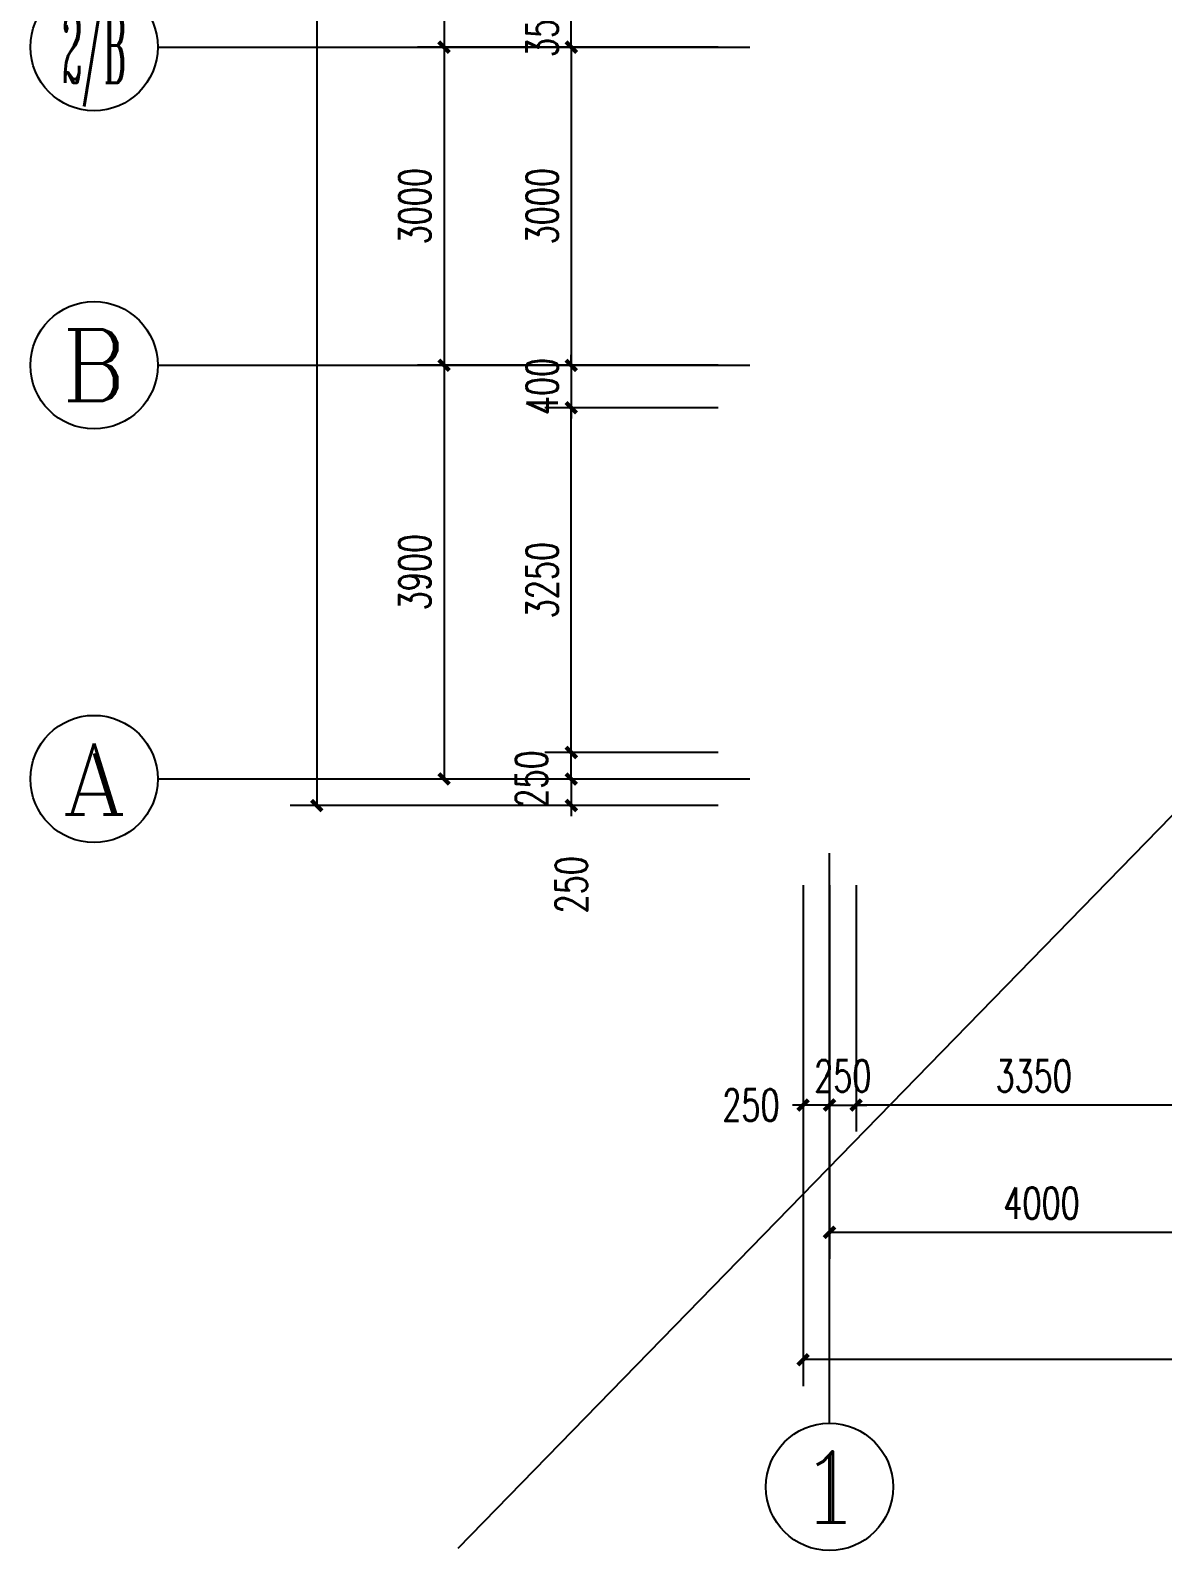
# Model space of a CAD drawing. Extents: x 392800 to 1041602, y -388882 to -94077.
# Drawn here: x 410058 to 420733, y -319773 to -305442 of the extents above; entities that cross this region are included whole.
import ezdxf
from ezdxf.enums import TextEntityAlignment as Align

# ---------------------------------------------------------------- set-up
doc = ezdxf.new("R2010")
doc.units = 0
doc.header["$LTSCALE"] = 1000
doc.header["$MEASUREMENT"] = 0
for name, color, linetype in [('AXIS_TEXT', 7, 'Continuous'), ('IBS-新建墙体', 1, 'Continuous'), ('IBS-轴号', 160, 'Continuous'), ('IBS－外尺寸标注', 51, 'Continuous')]:
    doc.layers.add(name, color=color, linetype=linetype)
doc.styles.add('_TCH_DIM_T3', font='SIMPLEX', dxfattribs={"width": 0.705882, "bigfont": 'GBCBIG'})
doc.styles.add('COMPLEX', font='COMPLEX')
doc.dimstyles.new('_TCH_ARCH&&100', dxfattribs={"dimtxt": 297.5, "dimasz": 100, "dimexe": 250, "dimexo": 300, "dimgap": 126.25, "dimtad": 1, "dimdec": 0, "dimzin": 0, "dimdsep": 46, "dimtxsty": '_TCH_DIM_T3', "dimblk": 'ARCHTICK', "dimcen": 0.09, "dimclrt": 7, "dimazin": 2, "dimtfac": 1, "dimtdec": 0, "dimtix": 1, "dimtmove": 2, "dimatfit": 3, "dimfxl": 1, "dimtolj": 1, "dimtzin": 0, "dimarcsym": 0})

# ---------------------------------------------------------------- blocks, each defined once
blk = doc.blocks.new('_ArchTick')
at = {"color": 0, "linetype": 'ByBlock', "const_width": 0.4}
blk.add_lwpolyline([(-0.5, -0.5), (0.5, 0.5)], dxfattribs=at)
blk = doc.blocks.new('*D417')
at = {"layer": 'Defpoints', "color": 0, "transparency": 16777216}
for p in [(415158, -312249), (416843, -312249), (416843, -312499)]:
    blk.add_point(p, dxfattribs=at)
at = {"layer": 'IBS－外尺寸标注', "color": 0, "lineweight": -2, "transparency": 16777216}
for p, q in [((416543, -312249), (414908, -312249)), ((415158, -312249), (415158, -312149)), ((415158, -312499), (415158, -312249)), ((416543, -312499), (414908, -312499)), ((415158, -312499), (415158, -312599))]:
    blk.add_line(p, q, dxfattribs=at)
at = {"layer": 'IBS－外尺寸标注', "color": 0, "lineweight": -2, "transparency": 16777216, "xscale": 100, "yscale": 100, "zscale": 100}
for p, rotation in [((415158, -312249), 270), ((415158, -312499), 90)]:
    blk.add_blockref('_ArchTick', p, dxfattribs=dict(at, rotation=rotation))
at = {"layer": 'IBS－外尺寸标注', "color": 7, "transparency": 16777216, "insert": (414783, -312499), "char_height": 297.5, "attachment_point": 5, "rotation": 90, "style": '_TCH_DIM_T3'}
blk.add_mtext('\\A1;250', dxfattribs=at)
blk = doc.blocks.new('*D418')
at = {"layer": 'Defpoints', "color": 0, "transparency": 16777216}
for p in [(415158, -308999), (416843, -308999), (416843, -312249)]:
    blk.add_point(p, dxfattribs=at)
at = {"layer": 'IBS－外尺寸标注', "color": 0, "lineweight": -2, "transparency": 16777216}
for p, q in [((416543, -308999), (414908, -308999)), ((415158, -312249), (415158, -308999)), ((416543, -312249), (414908, -312249))]:
    blk.add_line(p, q, dxfattribs=at)
at = {"layer": 'IBS－外尺寸标注', "color": 0, "lineweight": -2, "transparency": 16777216, "xscale": 100, "yscale": 100, "zscale": 100}
for p, rotation in [((415158, -308999), 90), ((415158, -312249), 270)]:
    blk.add_blockref('_ArchTick', p, dxfattribs=dict(at, rotation=rotation))
at = {"layer": 'IBS－外尺寸标注', "color": 7, "transparency": 16777216, "insert": (414883, -310624), "char_height": 297.5, "attachment_point": 5, "rotation": 90, "style": '_TCH_DIM_T3'}
blk.add_mtext('\\A1;3250', dxfattribs=at)
blk = doc.blocks.new('*D419')
at = {"layer": 'Defpoints', "color": 0, "transparency": 16777216}
for p in [(416843, -312499), (415158, -312749), (416843, -312749)]:
    blk.add_point(p, dxfattribs=at)
at = {"layer": 'IBS－外尺寸标注', "color": 0, "lineweight": -2, "transparency": 16777216}
for p, q in [((415158, -312499), (415158, -312399)), ((416543, -312499), (414908, -312499)), ((415158, -312499), (415158, -312749)), ((416543, -312749), (414908, -312749)), ((415158, -312749), (415158, -312849))]:
    blk.add_line(p, q, dxfattribs=at)
at = {"layer": 'IBS－外尺寸标注', "color": 0, "lineweight": -2, "transparency": 16777216, "xscale": 100, "yscale": 100, "zscale": 100}
for p, rotation in [((415158, -312499), 270), ((415158, -312749), 90)]:
    blk.add_blockref('_ArchTick', p, dxfattribs=dict(at, rotation=rotation))
at = {"layer": 'IBS－外尺寸标注', "color": 7, "transparency": 16777216, "insert": (415158, -313496), "char_height": 297.5, "attachment_point": 5, "rotation": 90, "style": '_TCH_DIM_T3'}
blk.add_mtext('\\A1;250', dxfattribs=at)
blk = doc.blocks.new('*D420')
at = {"layer": 'Defpoints', "color": 0, "transparency": 16777216}
for p in [(416843, -308599), (415158, -308999), (416843, -308999)]:
    blk.add_point(p, dxfattribs=at)
at = {"layer": 'IBS－外尺寸标注', "color": 0, "lineweight": -2, "transparency": 16777216}
for p, q in [((415158, -308599), (415158, -308499)), ((416543, -308599), (414908, -308599)), ((415158, -308599), (415158, -308999)), ((416543, -308999), (414908, -308999)), ((415158, -308999), (415158, -309099))]:
    blk.add_line(p, q, dxfattribs=at)
at = {"layer": 'IBS－外尺寸标注', "color": 0, "lineweight": -2, "transparency": 16777216, "xscale": 100, "yscale": 100, "zscale": 100}
for p, rotation in [((415158, -308599), 270), ((415158, -308999), 90)]:
    blk.add_blockref('_ArchTick', p, dxfattribs=dict(at, rotation=rotation))
at = {"layer": 'IBS－外尺寸标注', "color": 7, "transparency": 16777216, "insert": (414883, -308799), "char_height": 297.5, "attachment_point": 5, "rotation": 90, "style": '_TCH_DIM_T3'}
blk.add_mtext('\\A1;400', dxfattribs=at)
blk = doc.blocks.new('*D421')
at = {"layer": 'Defpoints', "color": 0, "transparency": 16777216}
for p in [(415158, -305249), (416843, -305249), (416843, -305599)]:
    blk.add_point(p, dxfattribs=at)
at = {"layer": 'IBS－外尺寸标注', "color": 0, "lineweight": -2, "transparency": 16777216}
for p, q in [((416543, -305249), (414908, -305249)), ((415158, -305249), (415158, -305149)), ((415158, -305599), (415158, -305249)), ((416543, -305599), (414908, -305599)), ((415158, -305599), (415158, -305699))]:
    blk.add_line(p, q, dxfattribs=at)
at = {"layer": 'IBS－外尺寸标注', "color": 0, "lineweight": -2, "transparency": 16777216, "xscale": 100, "yscale": 100, "zscale": 100}
for p, rotation in [((415158, -305249), 270), ((415158, -305599), 90)]:
    blk.add_blockref('_ArchTick', p, dxfattribs=dict(at, rotation=rotation))
at = {"layer": 'IBS－外尺寸标注', "color": 7, "transparency": 16777216, "insert": (414883, -305424), "char_height": 297.5, "attachment_point": 5, "rotation": 90, "style": '_TCH_DIM_T3'}
blk.add_mtext('\\A1;350', dxfattribs=at)
blk = doc.blocks.new('*D430')
at = {"layer": 'Defpoints', "color": 0, "transparency": 16777216}
for p in [(417593, -313199), (417843, -313199), (417843, -315573)]:
    blk.add_point(p, dxfattribs=at)
at = {"layer": 'IBS－外尺寸标注', "color": 0, "lineweight": -2, "transparency": 16777216}
for p, q in [((417593, -313499), (417593, -315823)), ((417843, -313499), (417843, -315823)), ((417593, -315573), (417493, -315573)), ((417593, -315573), (417843, -315573)), ((417843, -315573), (417943, -315573))]:
    blk.add_line(p, q, dxfattribs=at)
at = {"layer": 'IBS－外尺寸标注', "color": 0, "lineweight": -2, "transparency": 16777216, "xscale": 100, "yscale": 100, "zscale": 100}
blk.add_blockref('_ArchTick', (417593, -315573), dxfattribs=at)
at = {"layer": 'IBS－外尺寸标注', "color": 0, "lineweight": -2, "transparency": 16777216, "xscale": 100, "yscale": 100, "zscale": 100, "rotation": 180}
blk.add_blockref('_ArchTick', (417843, -315573), dxfattribs=at)
at = {"layer": 'IBS－外尺寸标注', "color": 7, "transparency": 16777216, "insert": (417718, -315298), "char_height": 297.5, "attachment_point": 5, "style": '_TCH_DIM_T3'}
blk.add_mtext('\\A1;250', dxfattribs=at)
blk = doc.blocks.new('*D431')
at = {"layer": 'Defpoints', "color": 0, "transparency": 16777216}
for p in [(417343, -313199), (417593, -313199), (417343, -315573)]:
    blk.add_point(p, dxfattribs=at)
at = {"layer": 'IBS－外尺寸标注', "color": 0, "lineweight": -2, "transparency": 16777216}
for p, q in [((417343, -313499), (417343, -315823)), ((417593, -313499), (417593, -315823)), ((417343, -315573), (417243, -315573)), ((417593, -315573), (417343, -315573)), ((417593, -315573), (417693, -315573))]:
    blk.add_line(p, q, dxfattribs=at)
at = {"layer": 'IBS－外尺寸标注', "color": 0, "lineweight": -2, "transparency": 16777216, "xscale": 100, "yscale": 100, "zscale": 100}
blk.add_blockref('_ArchTick', (417343, -315573), dxfattribs=at)
at = {"layer": 'IBS－外尺寸标注', "color": 0, "lineweight": -2, "transparency": 16777216, "xscale": 100, "yscale": 100, "zscale": 100, "rotation": 180}
blk.add_blockref('_ArchTick', (417593, -315573), dxfattribs=at)
at = {"layer": 'IBS－外尺寸标注', "color": 7, "transparency": 16777216, "insert": (416852, -315573), "char_height": 297.5, "attachment_point": 5, "style": '_TCH_DIM_T3'}
blk.add_mtext('\\A1;250', dxfattribs=at)
blk = doc.blocks.new('*D486')
at = {"layer": 'Defpoints', "color": 0, "transparency": 16777216}
for p in [(417843, -313199), (421193, -313199), (417843, -315573)]:
    blk.add_point(p, dxfattribs=at)
at = {"layer": 'IBS－外尺寸标注', "color": 0, "lineweight": -2, "transparency": 16777216}
for p, q in [((417843, -313499), (417843, -315823)), ((421193, -313499), (421193, -315823)), ((421193, -315573), (417843, -315573))]:
    blk.add_line(p, q, dxfattribs=at)
at = {"layer": 'IBS－外尺寸标注', "color": 0, "lineweight": -2, "transparency": 16777216, "xscale": 100, "yscale": 100, "zscale": 100, "rotation": 180}
blk.add_blockref('_ArchTick', (417843, -315573), dxfattribs=at)
at = {"layer": 'IBS－外尺寸标注', "color": 0, "lineweight": -2, "transparency": 16777216, "xscale": 100, "yscale": 100, "zscale": 100}
blk.add_blockref('_ArchTick', (421193, -315573), dxfattribs=at)
at = {"layer": 'IBS－外尺寸标注', "color": 7, "transparency": 16777216, "insert": (419518, -315298), "char_height": 297.5, "attachment_point": 5, "style": '_TCH_DIM_T3'}
blk.add_mtext('\\A1;3350', dxfattribs=at)
blk = doc.blocks.new('*D491')
at = {"layer": 'Defpoints', "color": 0, "transparency": 16777216}
for p in [(416843, -305599), (415158, -308599), (416843, -308599)]:
    blk.add_point(p, dxfattribs=at)
at = {"layer": 'IBS－外尺寸标注', "color": 0, "lineweight": -2, "transparency": 16777216}
for p, q in [((416543, -305599), (414908, -305599)), ((415158, -305599), (415158, -308599)), ((416543, -308599), (414908, -308599))]:
    blk.add_line(p, q, dxfattribs=at)
at = {"layer": 'IBS－外尺寸标注', "color": 0, "lineweight": -2, "transparency": 16777216, "xscale": 100, "yscale": 100, "zscale": 100}
for p, rotation in [((415158, -305599), 90), ((415158, -308599), 270)]:
    blk.add_blockref('_ArchTick', p, dxfattribs=dict(at, rotation=rotation))
at = {"layer": 'IBS－外尺寸标注', "color": 7, "transparency": 16777216, "insert": (414883, -307099), "char_height": 297.5, "attachment_point": 5, "rotation": 90, "style": '_TCH_DIM_T3'}
blk.add_mtext('\\A1;3000', dxfattribs=at)
blk = doc.blocks.new('*D498')
at = {"layer": 'Defpoints', "color": 0, "transparency": 16777216}
for p in [(417343, -313199), (457493, -313199), (417343, -317973)]:
    blk.add_point(p, dxfattribs=at)
at = {"layer": 'IBS－外尺寸标注', "color": 0, "lineweight": -2, "transparency": 16777216}
for p, q in [((417343, -313499), (417343, -318223)), ((457493, -313499), (457493, -318223)), ((457493, -317973), (417343, -317973))]:
    blk.add_line(p, q, dxfattribs=at)
at = {"layer": 'IBS－外尺寸标注', "color": 0, "lineweight": -2, "transparency": 16777216, "xscale": 100, "yscale": 100, "zscale": 100, "rotation": 180}
blk.add_blockref('_ArchTick', (417343, -317973), dxfattribs=at)
at = {"layer": 'IBS－外尺寸标注', "color": 0, "lineweight": -2, "transparency": 16777216, "xscale": 100, "yscale": 100, "zscale": 100}
blk.add_blockref('_ArchTick', (457493, -317973), dxfattribs=at)
at = {"layer": 'IBS－外尺寸标注', "color": 7, "transparency": 16777216, "insert": (437418, -317698), "char_height": 297.5, "attachment_point": 5, "style": '_TCH_DIM_T3'}
blk.add_mtext('\\A1;40150', dxfattribs=at)
blk = doc.blocks.new('*D500')
at = {"layer": 'Defpoints', "color": 0, "transparency": 16777216}
for p in [(416843, -305599), (413958, -308599), (416843, -308599)]:
    blk.add_point(p, dxfattribs=at)
at = {"layer": 'IBS－外尺寸标注', "color": 0, "lineweight": -2, "transparency": 16777216}
for p, q in [((416543, -305599), (413708, -305599)), ((413958, -305599), (413958, -308599)), ((416543, -308599), (413708, -308599))]:
    blk.add_line(p, q, dxfattribs=at)
at = {"layer": 'IBS－外尺寸标注', "color": 0, "lineweight": -2, "transparency": 16777216, "xscale": 100, "yscale": 100, "zscale": 100}
for p, rotation in [((413958, -305599), 90), ((413958, -308599), 270)]:
    blk.add_blockref('_ArchTick', p, dxfattribs=dict(at, rotation=rotation))
at = {"layer": 'IBS－外尺寸标注', "color": 7, "transparency": 16777216, "insert": (413683, -307099), "char_height": 297.5, "attachment_point": 5, "rotation": 90, "style": '_TCH_DIM_T3'}
blk.add_mtext('\\A1;3000', dxfattribs=at)
blk = doc.blocks.new('_AXISO')
blk.add_circle((0, 0), 0.5)
at = {"layer": 'AXIS_TEXT', "style": 'COMPLEX', "width": 1.041667}
blk.add_attdef('A', text='', height=0.56, dxfattribs=at).set_placement((-0.25, -0.28), (0.25, -0.28), align=Align.FIT)
blk = doc.blocks.new('*D501')
at = {"layer": 'Defpoints', "color": 0, "transparency": 16777216}
for p in [(416843, -278649), (412758, -312749), (416843, -312749)]:
    blk.add_point(p, dxfattribs=at)
at = {"layer": 'IBS－外尺寸标注', "color": 0, "lineweight": -2, "transparency": 16777216}
for p, q in [((416543, -278649), (412508, -278649)), ((412758, -278649), (412758, -312749)), ((416543, -312749), (412508, -312749))]:
    blk.add_line(p, q, dxfattribs=at)
at = {"layer": 'IBS－外尺寸标注', "color": 0, "lineweight": -2, "transparency": 16777216, "xscale": 100, "yscale": 100, "zscale": 100}
for p, rotation in [((412758, -278649), 90), ((412758, -312749), 270)]:
    blk.add_blockref('_ArchTick', p, dxfattribs=dict(at, rotation=rotation))
at = {"layer": 'IBS－外尺寸标注', "color": 7, "transparency": 16777216, "insert": (412483, -295699), "char_height": 297.5, "attachment_point": 5, "rotation": 90, "style": '_TCH_DIM_T3'}
blk.add_mtext('\\A1;34100', dxfattribs=at)
blk = doc.blocks.new('*D502')
at = {"layer": 'Defpoints', "color": 0, "transparency": 16777216}
for p in [(416843, -308599), (413958, -312499), (416843, -312499)]:
    blk.add_point(p, dxfattribs=at)
at = {"layer": 'IBS－外尺寸标注', "color": 0, "lineweight": -2, "transparency": 16777216}
for p, q in [((416543, -308599), (413708, -308599)), ((413958, -308599), (413958, -312499)), ((416543, -312499), (413708, -312499))]:
    blk.add_line(p, q, dxfattribs=at)
at = {"layer": 'IBS－外尺寸标注', "color": 0, "lineweight": -2, "transparency": 16777216, "xscale": 100, "yscale": 100, "zscale": 100}
for p, rotation in [((413958, -308599), 90), ((413958, -312499), 270)]:
    blk.add_blockref('_ArchTick', p, dxfattribs=dict(at, rotation=rotation))
at = {"layer": 'IBS－外尺寸标注', "color": 7, "transparency": 16777216, "insert": (413683, -310549), "char_height": 297.5, "attachment_point": 5, "rotation": 90, "style": '_TCH_DIM_T3'}
blk.add_mtext('\\A1;3900', dxfattribs=at)
blk = doc.blocks.new('*D503')
at = {"layer": 'Defpoints', "color": 0, "transparency": 16777216}
for p in [(416843, -301099), (413958, -305599), (416843, -305599)]:
    blk.add_point(p, dxfattribs=at)
at = {"layer": 'IBS－外尺寸标注', "color": 0, "lineweight": -2, "transparency": 16777216}
for p, q in [((416543, -301099), (413708, -301099)), ((413958, -301099), (413958, -305599)), ((416543, -305599), (413708, -305599))]:
    blk.add_line(p, q, dxfattribs=at)
at = {"layer": 'IBS－外尺寸标注', "color": 0, "lineweight": -2, "transparency": 16777216, "xscale": 100, "yscale": 100, "zscale": 100}
for p, rotation in [((413958, -301099), 90), ((413958, -305599), 270)]:
    blk.add_blockref('_ArchTick', p, dxfattribs=dict(at, rotation=rotation))
at = {"layer": 'IBS－外尺寸标注', "color": 7, "transparency": 16777216, "insert": (413683, -303349), "char_height": 297.5, "attachment_point": 5, "rotation": 90, "style": '_TCH_DIM_T3'}
blk.add_mtext('\\A1;4500', dxfattribs=at)
blk = doc.blocks.new('*D508')
at = {"layer": 'Defpoints', "color": 0, "transparency": 16777216}
for p in [(417593, -313199), (421592, -313185), (417593, -316773)]:
    blk.add_point(p, dxfattribs=at)
at = {"layer": 'IBS－外尺寸标注', "color": 0, "lineweight": -2, "transparency": 16777216}
for p, q in [((417593, -313499), (417593, -317023)), ((421592, -313485), (421592, -317023)), ((421592, -316773), (417593, -316773))]:
    blk.add_line(p, q, dxfattribs=at)
at = {"layer": 'IBS－外尺寸标注', "color": 0, "lineweight": -2, "transparency": 16777216, "xscale": 100, "yscale": 100, "zscale": 100, "rotation": 180}
blk.add_blockref('_ArchTick', (417593, -316773), dxfattribs=at)
at = {"layer": 'IBS－外尺寸标注', "color": 0, "lineweight": -2, "transparency": 16777216, "xscale": 100, "yscale": 100, "zscale": 100}
blk.add_blockref('_ArchTick', (421592, -316773), dxfattribs=at)
at = {"layer": 'IBS－外尺寸标注', "color": 7, "transparency": 16777216, "insert": (419592, -316498), "char_height": 297.5, "attachment_point": 5, "style": '_TCH_DIM_T3'}
blk.add_mtext('\\A1;4000', dxfattribs=at)

msp = doc.modelspace()

# ---------------------------------------------------------------- linework, layer by layer
at = {"layer": 'IBS-新建墙体'}
msp.add_line((414092.1, -319751), (462229.3, -270332.4), dxfattribs=at)
at = {"layer": 'IBS-轴号'}
for p, q in [((411257.8, -305598.7), (416842.6, -305598.7)), ((411257.8, -308598.7), (416842.6, -308598.7)), ((411257.8, -312498.7), (416842.6, -312498.7)), ((417592.6, -318573), (417592.6, -313198.7))]:
    msp.add_line(p, q, dxfattribs=at)

# ---------------------------------------------------------------- block references
ref = msp.add_blockref('_AXISO', (410657.8, -305598.7), dxfattribs=dict(at, xscale=1200, yscale=1200, zscale=1200))
ref.add_attrib('A', '2/B', dxfattribs={"layer": 'AXIS_TEXT', "height": 672, "style": 'COMPLEX', "width": 0.317797}).set_placement((410357.8, -305934.7), (410957.8, -305934.7), align=Align.FIT)
ref = msp.add_blockref('_AXISO', (410657.8, -308598.7), dxfattribs=dict(at, xscale=1200, yscale=1200, zscale=1200))
ref.add_attrib('A', 'B', dxfattribs={"layer": 'AXIS_TEXT', "height": 672, "style": 'COMPLEX', "width": 1.102941}).set_placement((410357.8, -308934.7), (410957.8, -308934.7), align=Align.FIT)
at = {"layer": 'IBS-轴号', "xscale": 1200, "yscale": 1200, "zscale": 1200}
msp.add_blockref('_AXISO', (410657.8, -312498.7), dxfattribs=at).add_auto_attribs({'A': 'A'})
at = {"layer": 'IBS-轴号'}
ref = msp.add_blockref('_AXISO', (417592.6, -319173), dxfattribs=dict(at, xscale=1200, yscale=1200, zscale=1200))
ref.add_attrib('A', '1', dxfattribs={"layer": 'AXIS_TEXT', "height": 672, "style": 'COMPLEX', "width": 2.083333}).set_placement((417292.6, -319509), (417892.6, -319509), align=Align.FIT)

# ---------------------------------------------------------------- dimensions: what is measured, and where the dimension line sits
at = {"layer": 'IBS－外尺寸标注'}
for p1, p2, distance, picture, middle in [((416842.6, -278648.7), (416842.6, -312748.7), -4084.9, '*D501', (412482.8, -295698.7)), ((457492.6, -313198.7), (417342.6, -313198.7), 4774.3, '*D498', (437417.6, -317698))]:
    dim = msp.add_aligned_dim(p1=p1, p2=p2, distance=distance, dimstyle='_TCH_ARCH&&100', dxfattribs=at)
    dim.commit()
    dim.dimension.update_dxf_attribs({"geometry": picture, "text_midpoint": middle})
for base, p1, p2, picture, middle in [((413957.8, -305598.7), (416842.6, -301098.7), (416842.6, -305598.7), '*D503', (413682.8, -303348.7)), ((415157.8, -305248.7), (416842.6, -305598.7), (416842.6, -305248.7), '*D421', (414882.8, -305423.7)), ((413957.8, -308598.7), (416842.6, -305598.7), (416842.6, -308598.7), '*D500', (413682.8, -307098.7)), ((415157.8, -308598.7), (416842.6, -305598.7), (416842.6, -308598.7), '*D491', (414882.8, -307098.7)), ((413957.8, -312498.7), (416842.6, -308598.7), (416842.6, -312498.7), '*D502', (413682.8, -310548.7)), ((415157.8, -308998.7), (416842.6, -308598.7), (416842.6, -308998.7), '*D420', (414882.8, -308798.7)), ((415157.8, -308998.7), (416842.6, -312248.7), (416842.6, -308998.7), '*D418', (414882.8, -310623.7))]:
    dim = msp.add_linear_dim(base=base, p1=p1, p2=p2, angle=90, dimstyle='_TCH_ARCH&&100', dxfattribs=at)
    dim.commit()
    dim.dimension.update_dxf_attribs({"geometry": picture, "text_midpoint": middle})
for base, p2, picture, middle in [((415157.8, -312248.7), (416842.6, -312248.7), '*D417', (414782.8, -312498.7)), ((415157.8, -312748.7), (416842.6, -312748.7), '*D419', (415157.8, -313496.4))]:
    dim = msp.add_linear_dim(base=base, p1=(416842.6, -312498.7), p2=p2, angle=90, dimstyle='_TCH_ARCH&&100', dxfattribs=at)
    dim.commit()
    dim.dimension.update_dxf_attribs({"geometry": picture, "text_midpoint": middle, "dimtype": 160})
dim = msp.add_linear_dim(base=(417342.6, -315573), p1=(417592.6, -313198.7), p2=(417342.6, -313198.7), dimstyle='_TCH_ARCH&&100', dxfattribs=at)
dim.commit()
dim.dimension.update_dxf_attribs({"geometry": '*D431', "text_midpoint": (416852.1, -315573), "dimtype": 160})
for p1, picture, middle in [((417592.6, -313198.7), '*D430', (417717.6, -315298)), ((421192.6, -313198.7), '*D486', (419517.6, -315298))]:
    dim = msp.add_linear_dim(base=(417842.6, -315573), p1=p1, p2=(417842.6, -313198.7), dimstyle='_TCH_ARCH&&100', dxfattribs=at)
    dim.commit()
    dim.dimension.update_dxf_attribs({"geometry": picture, "text_midpoint": middle})
dim = msp.add_linear_dim(base=(417592.6, -316773), p1=(421591.6, -313184.6), p2=(417592.6, -313198.7), text='4000', dimstyle='_TCH_ARCH&&100', dxfattribs=at)
dim.commit()
dim.dimension.update_dxf_attribs({"geometry": '*D508', "text_midpoint": (419592.1, -316498)})

doc.saveas('drawing.dxf')
